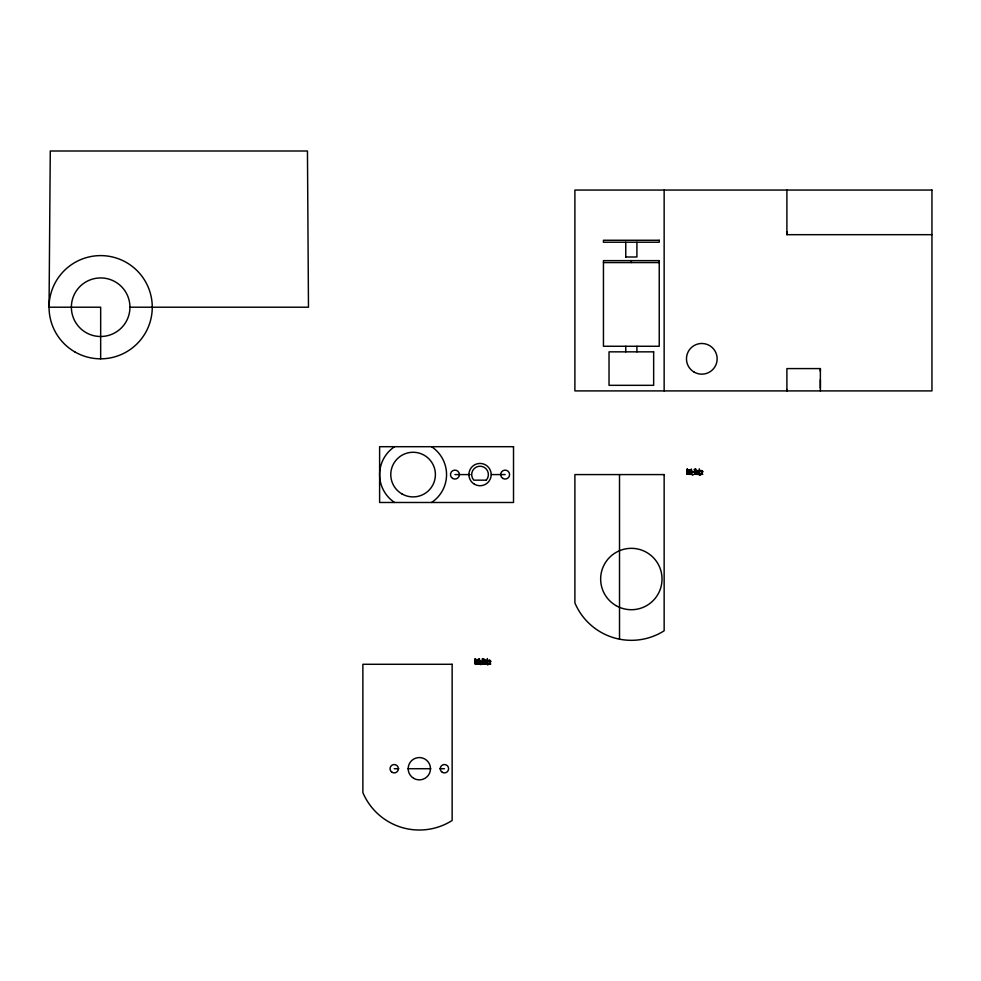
<?xml version="1.0" encoding="UTF-8"?>
<svg xmlns="http://www.w3.org/2000/svg" width="981" height="981" viewBox="0 0 981 981"><rect width="100%" height="100%" fill="white"/><g stroke="black" fill="none" stroke-linecap="round" stroke-linejoin="round"><path stroke-width="1.47" d="M786.897 389.506L786.897 390.904L786.897 368.586L820.361 368.586L820.361 390.904M931.95 234.68L786.897 234.68L786.897 231.896M820.361 388.096L820.361 379.745M820.361 371.382L820.361 368.586M697.381 473.418L697.393 470.77M690.158 473.443L690.183 470.022M691.311 473.884L691.274 471.567M483.523 663.377L483.547 662.322M478.152 663.193L478.176 659.71M479.292 663.647L479.292 661.255L480.224 661.255M485.362 663.168L485.387 660.458M695.529 473.725L695.554 472.621M480.42 661.795L480.298 662.396M487.716 659.477L487.569 659.992A5.616 5.616 0 0 1 487.03 661.304M699.735 469.727L699.6 470.218A5.616 5.616 0 0 1 699.036 471.616M490.782 663.965L488.317 664.272M702.788 474.264L700.324 474.583M482.836 660.139L483.29 660.569M478.691 661.268L478.777 660.201A3.691 3.691 0 0 1 478.421 659.183L477.968 659.428M690.698 471.579L690.33 470.157L690.33 472.854M475.577 662.702L475.883 659.968M488.403 661.022L489.727 660.152L490.672 661.194M700.422 471.334L701.734 470.463L702.678 471.493M474.779 663.953L475.16 658.692M686.786 474.264L687.166 469.004M482.063 664.002L482.456 658.717M483.608 658.705L483.547 660.262M695.615 469.016L695.554 470.573M489.813 662.8L488.759 663.953L490.328 663.941M701.832 473.112L700.765 474.252L702.335 474.252M479.28 658.705L479.317 660.961M488.391 664.1L489.372 663.07A7.223 7.223 0 0 0 489.801 662.567L489.997 662.322A1.643 1.643 0 0 0 490.316 661.415L489.458 660.471M700.397 474.412L701.378 473.382A7.223 7.223 0 0 0 701.807 472.879L702.004 472.634A1.643 1.643 0 0 0 702.322 471.726L701.464 470.782A1.447 1.447 0 0 0 700.52 471.407M694.462 474.289L696.118 474.289M482.456 663.99L484.111 663.978A7.002 7.002 0 0 1 487.913 664.615M688.037 472.989L688.981 472.989M476.03 662.678L476.974 662.678M687.068 474.252L689.385 474.277M625.78 256.997L636.902 256.997L636.914 242.221M603.45 262.577L659.232 262.577M129.946 307.212A29.295 29.295 0 0 0 86.009 281.854A29.295 29.295 0 0 0 86.009 332.584A29.295 29.295 0 0 0 129.946 307.212L308.475 307.212L307.458 151L50.276 151L49.05 307.212L100.663 307.212L100.663 358.825M688.184 469.874L688.895 469.874M695.051 470.573L696.142 470.573M691.482 471.272L692.586 471.285M691.482 471.567L692.23 471.567M695.1 472.327L696.608 472.327L696.608 470.88L695.713 470.88L695.713 472.327M696.375 472.621L695.713 473.038M454.939 474.583L470.144 474.583M491.456 474.583L505.141 474.583M476.177 659.563L476.889 659.563M483.044 660.262L484.136 660.262M483.093 662.016L484.602 662.016L484.602 660.569L483.694 660.569L483.694 662.016M484.369 662.322L483.694 662.727M394.227 768.712L398.789 768.712M407.924 768.712L430.745 768.712M439.88 768.712L444.442 768.712M475.564 663.953L477.379 663.965A6.941 6.941 0 0 1 480.935 664.578M689.324 473.958L687.313 473.897L687.313 469.028M480.58 660.973L479.476 660.961L479.476 658.729M697.724 470.439L697.908 470.561A5.077 5.077 0 0 1 698.852 471.37M485.718 660.139L485.902 660.25A5.077 5.077 0 0 1 486.846 661.059M694.413 469.764L694.462 469.028L694.56 473.982L696.069 473.982A9.234 9.234 0 0 1 698.3 474.179A2.833 2.833 0 0 1 699.87 475.147M478.323 659.845L479.145 660.961M691.151 471.272L690.82 470.586M786.897 190.056L786.897 234.68M696.768 470.88L696.768 472.327M695.713 469.028L695.713 470.573M695.554 470.88L695.554 472.327M691.482 469.041L691.335 471.272M689.582 470.181L689.582 472.683M688.797 470.181L688.797 472.683M688.637 470.181L688.637 472.683M664.149 190.056L664.149 390.904M636.914 346.268L636.914 351.848M631.335 260.627L631.335 262.577M625.768 242.221L625.768 256.997M625.768 346.268L625.768 351.848M619.514 474.583L619.514 639.171M485.546 660.434L485.546 662.236A2.538 2.538 0 0 0 486.686 661.329M484.761 660.569L484.761 662.016M483.694 658.717L483.694 660.262M483.547 660.569L483.547 662.016M482.554 658.742L482.554 663.671L484.062 663.671A9.234 9.234 0 0 1 486.294 663.867A2.833 2.833 0 0 1 487.864 664.836M479.476 661.255L479.476 663.009M477.575 659.87L477.575 662.371M476.791 659.87L476.791 662.371M476.631 659.87L476.631 662.371M475.307 658.717L475.307 663.585L477.306 663.647A6.193 6.193 0 0 1 481.058 664.456M431.591 446.698A33.477 33.477 0 0 1 431.591 502.48M394.583 502.48A33.477 33.477 0 0 1 394.583 446.698M702.813 471.542A3.115 3.115 0 0 1 701.795 473.063M696.13 474.375A7.002 7.002 0 0 1 699.919 474.927M693.861 471.959A1.263 1.263 0 0 0 693.592 472.327A1.606 1.606 0 0 1 693.653 471.714M699.269 468.795A6.364 6.364 0 0 1 698.913 471.395M699.146 471.554A6.278 6.278 0 0 1 699.845 474.473M698.901 471.812A6.585 6.585 0 0 1 699.772 474.485M698.864 471.849A2.931 2.931 0 0 1 697.552 472.683M692.476 472.719A1.815 1.815 0 0 1 692.647 471.959M690.832 470.488A3.691 3.691 0 0 1 690.428 469.482M689.336 474.068A6.193 6.193 0 0 1 693.064 474.767M689.398 474.35A6.941 6.941 0 0 1 692.942 474.89M480.469 662.408A1.815 1.815 0 0 1 480.641 661.648M487.263 658.496A6.364 6.364 0 0 1 486.907 661.084M485.558 660.409A3.053 3.053 0 0 1 486.674 661.341M487.14 661.243A6.278 6.278 0 0 1 487.839 664.174M487.753 664.174A6.585 6.585 0 0 0 486.895 661.501A2.931 2.931 0 0 1 485.546 662.383M481.585 662.016A1.263 1.263 0 0 1 481.855 661.648M481.524 661.979A1.606 1.606 0 0 1 481.646 661.402M488.513 661.108A1.447 1.447 0 0 1 489.445 660.397M490.807 661.231A3.115 3.115 0 0 1 489.789 662.764M931.95 190.056L574.891 190.056L574.891 390.904L931.95 390.904L931.95 190.056M659.232 240.259L603.45 240.259L603.45 242.221L659.232 242.221L659.232 240.259M659.232 260.627L603.45 260.627L603.45 346.268L659.232 346.268L659.232 260.627M653.653 351.848L609.029 351.848L609.029 385.325L653.653 385.325L653.653 351.848M513.517 446.698L379.61 446.698L379.61 502.48L513.517 502.48L513.517 446.698M689.422 470.181L688.037 470.181L688.037 472.683L689.422 472.683L689.422 470.181M664.149 474.583L574.891 474.583L574.891 602.91A61.3 61.3 0 0 0 664.149 630.808L664.149 474.583M486.282 480.163L473.798 480.163A8.363 8.363 0 0 1 474.228 468.562A8.363 8.363 0 0 1 485.84 468.562A8.363 8.363 0 0 1 486.282 480.163M477.416 659.87L476.03 659.87L476.03 662.371L477.416 662.371L477.416 659.87M452.143 664.284L362.872 664.284L362.872 792.599A61.3 61.3 0 0 0 452.143 820.496L452.143 664.284M697.552 472.548L697.552 470.745A3.053 3.053 0 0 1 698.68 471.64A2.538 2.538 0 0 1 697.552 472.548M502.91 478.458A4.464 4.464 0 0 0 509.605 474.583A4.464 4.464 0 0 0 502.91 470.721A4.464 4.464 0 0 0 502.91 478.458M452.707 478.458A4.464 4.464 0 0 0 459.402 474.583A4.464 4.464 0 0 0 452.707 470.721A4.464 4.464 0 0 0 452.707 478.458M474.461 484.246A11.159 11.159 0 0 0 491.199 474.583A11.159 11.159 0 0 0 474.461 464.92A11.159 11.159 0 0 0 474.461 484.246M401.928 493.909A22.318 22.318 0 0 0 435.405 474.583A22.318 22.318 0 0 0 401.928 455.258A22.318 22.318 0 0 0 401.928 493.909M694.143 372.106A15.34 15.34 0 0 0 717.148 358.825A15.34 15.34 0 0 0 694.143 345.533A15.34 15.34 0 0 0 694.143 372.106M615.994 605.596A30.681 30.681 0 0 0 662.028 579.023A30.681 30.681 0 0 0 615.994 552.45A30.681 30.681 0 0 0 615.994 605.596M413.749 778.374A11.159 11.159 0 0 0 430.487 768.712A11.159 11.159 0 0 0 413.749 759.049A11.159 11.159 0 0 0 413.749 778.374M392.13 772.341A4.182 4.182 0 0 0 398.409 768.712A4.182 4.182 0 0 0 392.13 765.094A4.182 4.182 0 0 0 392.13 772.341M442.345 772.341A4.182 4.182 0 0 0 448.624 768.712A4.182 4.182 0 0 0 442.345 765.094A4.182 4.182 0 0 0 442.345 772.341M74.85 351.909A51.613 51.613 0 0 0 152.263 307.212A51.613 51.613 0 0 0 74.85 262.516A51.613 51.613 0 0 0 74.85 351.909"/></g></svg>
